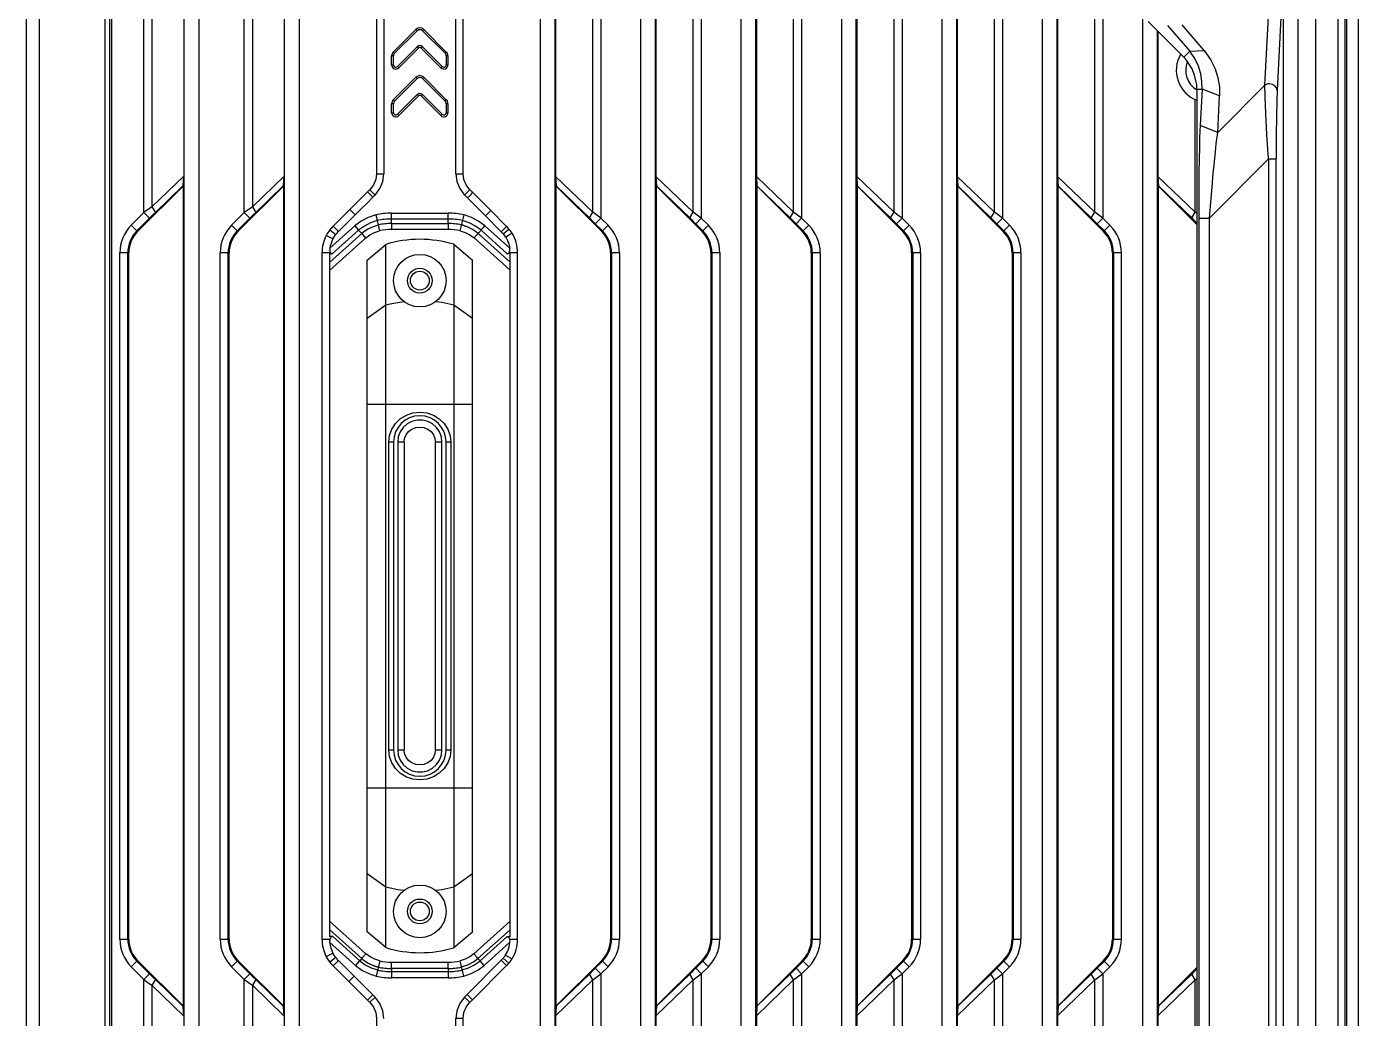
# Model space of a CAD drawing. Header units: millimetres. Extents: x -3132 to 28633, y 682 to 5849.
# Drawn here: x 7383.7 to 7561, y 2524.3 to 2656.4 of the extents above; entities that cross this region are included whole.
import ezdxf

# ---------------------------------------------------------------- set-up
doc = ezdxf.new("R2010")
doc.units = ezdxf.units.MM

msp = doc.modelspace()

# ---------------------------------------------------------------- linework, layer by layer
at = {"linetype": 'Continuous'}
for p, q in [((7561.028, 1705.533), (7561.028, 2705.533)), ((7383.661, 1715.92), (7383.661, 2695.146)), ((7385.328, 2694.142), (7385.328, 1716.924)), ((7404.63, 2499.052), (7404.63, 2684.033)), ((7406.627, 2497.056), (7406.627, 2684.033)), ((7418, 2485.682), (7418, 2684.033)), ((7419.997, 2483.686), (7419.997, 2684.033)), ((7452.059, 2684.033), (7452.059, 2460.447)), ((7454.052, 2461.513), (7454.052, 2684.033)), ((7465.429, 2684.033), (7465.429, 2460.447)), ((7467.422, 2461.513), (7467.422, 2684.033)), ((7478.799, 2684.033), (7478.799, 2460.447)), ((7480.792, 2461.513), (7480.792, 2684.033)), ((7492.169, 2684.033), (7492.169, 2460.447)), ((7494.162, 2461.513), (7494.162, 2684.033)), ((7505.539, 2683.645), (7505.539, 2460.447)), ((7507.532, 2461.513), (7507.532, 2682.47)), ((7559.214, 2677.842), (7559.214, 2468.845)), ((7559.507, 2468.845), (7559.507, 2677.805)), ((7394.08, 2675.967), (7394.08, 2483.616)), ((7394.697, 2675.967), (7394.697, 2504.218)), ((7395.028, 2510.715), (7395.028, 2675.967)), ((7518.909, 2671.152), (7518.909, 2460.447)), ((7460.142, 2667.998), (7460.142, 2630.855)), ((7473.512, 2667.998), (7473.512, 2630.855)), ((7486.882, 2667.998), (7486.882, 2630.855)), ((7500.252, 2667.998), (7500.252, 2630.855)), ((7513.622, 2667.998), (7513.622, 2630.855)), ((7520.902, 2461.513), (7520.902, 2669.159)), ((7555.336, 2667.757), (7555.336, 2472.359)), ((7558.334, 2468.437), (7558.334, 2667.757)), ((7399.282, 2631.592), (7399.282, 2667.261)), ((7400.351, 2666.488), (7400.351, 2632.365)), ((7412.652, 2631.592), (7412.652, 2667.261)), ((7413.721, 2666.488), (7413.721, 2632.365)), ((7459.073, 2631.628), (7459.073, 2667.225)), ((7472.443, 2631.628), (7472.443, 2667.225)), ((7485.813, 2631.628), (7485.813, 2667.225)), ((7499.183, 2631.628), (7499.183, 2667.225)), ((7512.553, 2631.628), (7512.553, 2667.225)), ((7525.923, 2631.628), (7525.923, 2664.138)), ((7553.007, 2473.703), (7553.007, 2665.429)), ((7404.591, 2662.392), (7404.591, 2636.461)), ((7417.961, 2662.392), (7417.961, 2636.461)), ((7454.112, 2662.434), (7454.112, 2636.419)), ((7467.482, 2662.434), (7467.482, 2636.419)), ((7480.852, 2662.434), (7480.852, 2636.419)), ((7494.222, 2662.434), (7494.222, 2636.419)), ((7507.592, 2662.434), (7507.592, 2636.419)), ((7520.962, 2662.434), (7520.962, 2636.419)), ((7526.992, 2663.069), (7526.992, 2630.855)), ((7548.562, 2648.551), (7549.364, 2663.976)), ((7551.008, 2663.331), (7550.206, 2647.906)), ((7551.008, 2663.331), (7551.008, 2474.935)), ((7430.251, 2662.079), (7430.251, 2636.774)), ((7431.251, 2662.079), (7431.252, 2636.775)), ((7440.803, 2636.774), (7440.803, 2662.078)), ((7441.803, 2636.774), (7441.803, 2662.078)), ((7532.279, 2659.903), (7532.279, 2460.447)), ((7537.771, 2652.29), (7533.038, 2657.023)), ((7435.498, 2655.977), (7432.498, 2652.977)), ((7432.675, 2652.801), (7435.675, 2655.801)), ((7435.675, 2655.801), (7435.498, 2655.977)), ((7436.558, 2655.977), (7436.382, 2655.801)), ((7436.382, 2655.801), (7439.382, 2652.801)), ((7439.558, 2652.977), (7436.558, 2655.977)), ((7534.272, 2461.513), (7534.272, 2655.789)), ((7534.332, 2655.729), (7534.332, 2636.419)), ((7535.628, 2656.514), (7538.564, 2653.084)), ((7540.485, 2653.172), (7537.549, 2656.602)), ((7435.675, 2653.679), (7433.04, 2651.045)), ((7433.217, 2650.868), (7435.851, 2653.503)), ((7435.851, 2653.503), (7435.675, 2653.679)), ((7436.382, 2653.679), (7436.205, 2653.503)), ((7436.205, 2653.503), (7438.839, 2650.868)), ((7439.016, 2651.045), (7436.382, 2653.679)), ((7432.278, 2651.257), (7432.278, 2652.447)), ((7432.528, 2652.447), (7432.278, 2652.447)), ((7432.498, 2652.977), (7432.675, 2652.801)), ((7432.528, 2651.257), (7432.528, 2652.447)), ((7439.382, 2652.801), (7439.558, 2652.977)), ((7439.528, 2652.447), (7439.528, 2651.257)), ((7439.778, 2652.447), (7439.528, 2652.447)), ((7439.778, 2652.447), (7439.778, 2651.257)), ((7538.564, 2653.084), (7537.771, 2652.29)), ((7538.564, 2653.084), (7540.485, 2653.172)), ((7432.278, 2651.257), (7432.528, 2651.257)), ((7433.04, 2651.045), (7433.217, 2650.868)), ((7438.839, 2650.868), (7439.016, 2651.045)), ((7439.528, 2651.257), (7439.778, 2651.257)), ((7435.498, 2649.614), (7432.498, 2646.614)), ((7432.675, 2646.437), (7435.675, 2649.437)), ((7435.675, 2649.437), (7435.498, 2649.614)), ((7436.558, 2649.614), (7436.382, 2649.437)), ((7436.382, 2649.437), (7439.382, 2646.437)), ((7439.558, 2646.614), (7436.558, 2649.614)), ((7539.527, 2648.181), (7539.498, 2648.613)), ((7548.562, 2648.551), (7542.29, 2642.279)), ((7432.498, 2646.614), (7432.675, 2646.437)), ((7435.675, 2647.315), (7433.04, 2644.681)), ((7433.217, 2644.504), (7435.851, 2647.139)), ((7435.851, 2647.139), (7435.675, 2647.315)), ((7436.382, 2647.315), (7436.205, 2647.139)), ((7436.205, 2647.139), (7438.839, 2644.504)), ((7439.016, 2644.681), (7436.382, 2647.315)), ((7439.382, 2646.437), (7439.558, 2646.614)), ((7539.293, 2631.628), (7539.293, 2646.653)), ((7539.528, 2648.048), (7539.528, 2470.555)), ((7539.528, 2648.048), (7540.206, 2648.048)), ((7540.206, 2648.048), (7539.954, 2643.196)), ((7542.543, 2647.131), (7540.206, 2648.048)), ((7542.29, 2642.279), (7542.543, 2647.131)), ((7432.278, 2644.893), (7432.278, 2646.083)), ((7432.528, 2646.083), (7432.278, 2646.083)), ((7432.278, 2644.893), (7432.528, 2644.893)), ((7432.528, 2644.893), (7432.528, 2646.083)), ((7433.04, 2644.681), (7433.217, 2644.504)), ((7438.839, 2644.504), (7439.016, 2644.681)), ((7439.528, 2646.083), (7439.528, 2644.893)), ((7439.778, 2646.083), (7439.528, 2646.083)), ((7439.528, 2644.893), (7439.778, 2644.893)), ((7439.778, 2646.083), (7439.778, 2644.893)), ((7542.29, 2642.279), (7539.954, 2643.196)), ((7542.109, 2640.746), (7542.29, 2642.279)), ((7549.062, 2638.734), (7541.18, 2630.852)), ((7549.062, 2638.734), (7549.062, 2476.013)), ((7549.062, 2638.734), (7550.062, 2638.734)), ((7550.062, 2476.552), (7550.062, 2638.734)), ((7404.591, 2636.461), (7400.351, 2632.365)), ((7404.523, 2635.203), (7404.591, 2636.461)), ((7417.961, 2636.461), (7413.721, 2632.365)), ((7417.893, 2635.203), (7417.961, 2636.461)), ((7430.252, 2636.775), (7431.252, 2636.775)), ((7440.803, 2636.774), (7441.803, 2636.774)), ((7454.112, 2636.419), (7454.181, 2635.15)), ((7459.073, 2631.628), (7454.112, 2636.419)), ((7467.482, 2636.419), (7467.551, 2635.15)), ((7472.443, 2631.628), (7467.482, 2636.419)), ((7480.852, 2636.419), (7480.921, 2635.15)), ((7485.813, 2631.628), (7480.852, 2636.419)), ((7494.222, 2636.419), (7494.291, 2635.15)), ((7499.183, 2631.628), (7494.222, 2636.419)), ((7507.592, 2636.419), (7507.661, 2635.15)), ((7512.553, 2631.628), (7507.592, 2636.419)), ((7520.962, 2636.419), (7521.031, 2635.15)), ((7525.923, 2631.628), (7520.962, 2636.419)), ((7534.332, 2636.419), (7534.401, 2635.15)), ((7539.293, 2631.628), (7534.332, 2636.419)), ((7398.434, 2629.064), (7404.488, 2635.119)), ((7400.813, 2631.62), (7404.523, 2635.203)), ((7404.488, 2635.119), (7404.523, 2635.203)), ((7404.488, 2635.119), (7404.488, 2525.947)), ((7411.804, 2629.064), (7417.858, 2635.119)), ((7414.183, 2631.62), (7417.893, 2635.203)), ((7417.858, 2635.119), (7417.893, 2635.203)), ((7417.858, 2635.119), (7417.858, 2525.947)), ((7429.075, 2634.359), (7429.781, 2633.651)), ((7430.063, 2633.931), (7429.356, 2634.638)), ((7441.985, 2633.935), (7442.694, 2634.64)), ((7445.468, 2631.861), (7443.027, 2634.309)), ((7454.186, 2635.154), (7458.611, 2630.883)), ((7454.197, 2525.941), (7454.197, 2635.13)), ((7454.197, 2635.13), (7460.252, 2629.065)), ((7467.556, 2635.154), (7471.981, 2630.883)), ((7467.567, 2525.941), (7467.567, 2635.13)), ((7467.567, 2635.13), (7473.622, 2629.065)), ((7480.926, 2635.154), (7485.351, 2630.883)), ((7480.937, 2525.941), (7480.937, 2635.13)), ((7480.937, 2635.13), (7486.992, 2629.065)), ((7494.296, 2635.154), (7498.721, 2630.883)), ((7494.307, 2525.941), (7494.307, 2635.13)), ((7494.307, 2635.13), (7500.362, 2629.065)), ((7507.666, 2635.154), (7512.091, 2630.883)), ((7507.677, 2525.941), (7507.677, 2635.13)), ((7507.677, 2635.13), (7513.732, 2629.065)), ((7521.036, 2635.154), (7525.461, 2630.883)), ((7521.047, 2525.941), (7521.047, 2635.13)), ((7521.047, 2635.13), (7527.102, 2629.065)), ((7534.406, 2635.154), (7538.831, 2630.883)), ((7534.417, 2525.941), (7534.417, 2635.13)), ((7534.417, 2635.13), (7539.528, 2630.01)), ((7400.351, 2632.365), (7400.813, 2631.62)), ((7413.721, 2632.365), (7414.183, 2631.62)), ((7442.319, 2633.602), (7444.761, 2631.154)), ((7399.282, 2631.592), (7397.594, 2629.905)), ((7398.339, 2629.159), (7400.027, 2630.847)), ((7400.027, 2630.847), (7399.282, 2631.592)), ((7412.652, 2631.592), (7410.964, 2629.905)), ((7411.709, 2629.159), (7413.397, 2630.847)), ((7413.397, 2630.847), (7412.652, 2631.592)), ((7426.709, 2631.987), (7424.477, 2629.774)), ((7425.176, 2629.058), (7427.415, 2631.279)), ((7427.415, 2631.279), (7426.709, 2631.987)), ((7430.164, 2631.28), (7430.678, 2629.18)), ((7439.804, 2630.737), (7432.253, 2630.736)), ((7432.253, 2630.137), (7432.253, 2630.736)), ((7432.259, 2631.517), (7439.797, 2631.518)), ((7439.802, 2630.137), (7439.804, 2630.737)), ((7441.401, 2629.178), (7441.919, 2631.276)), ((7444.761, 2631.154), (7445.468, 2631.861)), ((7444.761, 2631.154), (7446.884, 2629.037)), ((7447.586, 2629.749), (7445.468, 2631.861)), ((7458.611, 2630.883), (7459.073, 2631.628)), ((7460.142, 2630.855), (7459.397, 2630.11)), ((7461.092, 2629.905), (7460.142, 2630.855)), ((7471.981, 2630.883), (7472.443, 2631.628)), ((7473.512, 2630.855), (7472.767, 2630.11)), ((7474.462, 2629.905), (7473.512, 2630.855)), ((7485.351, 2630.883), (7485.813, 2631.628)), ((7486.882, 2630.855), (7486.137, 2630.11)), ((7487.832, 2629.905), (7486.882, 2630.855)), ((7498.721, 2630.883), (7499.183, 2631.628)), ((7500.252, 2630.855), (7499.507, 2630.11)), ((7501.202, 2629.905), (7500.252, 2630.855)), ((7512.091, 2630.883), (7512.553, 2631.628)), ((7513.622, 2630.855), (7512.877, 2630.11)), ((7514.572, 2629.905), (7513.622, 2630.855)), ((7525.461, 2630.883), (7525.923, 2631.628)), ((7526.992, 2630.855), (7526.247, 2630.11)), ((7527.942, 2629.905), (7526.992, 2630.855)), ((7538.831, 2630.883), (7539.293, 2631.628)), ((7539.528, 2631.46), (7539.293, 2631.628)), ((7539.76, 2630.852), (7539.76, 2391.921)), ((7539.76, 2630.852), (7541.18, 2630.852)), ((7541.18, 2387.053), (7541.18, 2630.852)), ((7397.594, 2629.905), (7398.434, 2629.064)), ((7410.964, 2629.905), (7411.804, 2629.064)), ((7423.998, 2624.949), (7428.284, 2628.794)), ((7424.04, 2629.288), (7424.826, 2628.67)), ((7427.365, 2629.824), (7424.045, 2626.845)), ((7427.881, 2629.239), (7424.373, 2626.091)), ((7425.176, 2629.058), (7424.477, 2629.774)), ((7427.365, 2629.824), (7427.881, 2629.239)), ((7428.284, 2628.794), (7427.881, 2629.239)), ((7428.284, 2628.794), (7428.43, 2628.632)), ((7428.43, 2628.632), (7428.801, 2628.209)), ((7439.81, 2629.356), (7432.247, 2629.356)), ((7432.253, 2630.137), (7439.802, 2630.137)), ((7443.635, 2628.636), (7443.263, 2628.214)), ((7443.778, 2628.801), (7443.635, 2628.636)), ((7443.778, 2628.801), (7444.179, 2629.246)), ((7443.778, 2628.801), (7448.058, 2624.972)), ((7447.683, 2626.112), (7444.179, 2629.246)), ((7448.007, 2626.871), (7444.696, 2629.832)), ((7446.884, 2629.037), (7447.586, 2629.749)), ((7447.137, 2628.763), (7447.902, 2629.406)), ((7448.313, 2628.859), (7447.463, 2628.334)), ((7459.397, 2630.11), (7460.347, 2629.159)), ((7460.252, 2629.065), (7461.092, 2629.905)), ((7472.767, 2630.11), (7473.717, 2629.159)), ((7473.622, 2629.065), (7474.462, 2629.905)), ((7486.137, 2630.11), (7487.087, 2629.159)), ((7486.992, 2629.065), (7487.832, 2629.905)), ((7499.507, 2630.11), (7500.457, 2629.159)), ((7500.362, 2629.065), (7501.202, 2629.905)), ((7512.877, 2630.11), (7513.827, 2629.159)), ((7513.732, 2629.065), (7514.572, 2629.905)), ((7526.247, 2630.11), (7527.197, 2629.159)), ((7527.102, 2629.065), (7527.942, 2629.905)), ((7424.459, 2628.101), (7423.572, 2628.561)), ((7424, 2623.902), (7428.801, 2628.209)), ((7429.028, 2625.267), (7431.492, 2627.359)), ((7431.492, 2533.707), (7431.492, 2627.359)), ((7440.559, 2627.371), (7440.559, 2533.695)), ((7440.559, 2627.371), (7443.028, 2625.278)), ((7443.263, 2628.214), (7448.058, 2623.925)), ((7396.074, 2534.83), (7396.074, 2626.236)), ((7397.262, 2626.236), (7396.074, 2626.236)), ((7397.128, 2534.83), (7397.128, 2626.236)), ((7397.262, 2534.83), (7397.262, 2626.236)), ((7409.444, 2534.83), (7409.444, 2626.236)), ((7410.632, 2626.236), (7409.444, 2626.236)), ((7410.498, 2534.83), (7410.498, 2626.236)), ((7410.632, 2534.83), (7410.632, 2626.236)), ((7422.998, 2626.236), (7422.998, 2534.83)), ((7424.144, 2626.236), (7422.998, 2626.236)), ((7423.999, 2626.157), (7424.373, 2626.091)), ((7424, 2626.157), (7424, 2535.176)), ((7429.028, 2535.798), (7429.028, 2625.267)), ((7443.028, 2535.788), (7443.028, 2625.278)), ((7447.683, 2626.112), (7448.058, 2626.18)), ((7449.058, 2626.232), (7447.89, 2626.232)), ((7448.058, 2535.155), (7448.058, 2626.18)), ((7449.058, 2534.83), (7449.058, 2626.226)), ((7461.424, 2626.236), (7461.424, 2534.83)), ((7462.612, 2626.236), (7461.424, 2626.236)), ((7461.558, 2626.236), (7461.558, 2534.83)), ((7462.612, 2626.236), (7462.612, 2534.83)), ((7474.794, 2626.236), (7474.794, 2534.83)), ((7475.982, 2626.236), (7474.794, 2626.236)), ((7474.928, 2626.236), (7474.928, 2534.83)), ((7475.982, 2626.236), (7475.982, 2534.83)), ((7488.164, 2626.236), (7488.164, 2534.83)), ((7489.352, 2626.236), (7488.164, 2626.236)), ((7488.298, 2626.236), (7488.298, 2534.83)), ((7489.352, 2626.236), (7489.352, 2534.83)), ((7501.534, 2626.236), (7501.534, 2534.83)), ((7502.722, 2626.236), (7501.534, 2626.236)), ((7501.668, 2626.236), (7501.668, 2534.83)), ((7502.722, 2626.236), (7502.722, 2534.83)), ((7514.904, 2626.236), (7514.904, 2534.83)), ((7516.092, 2626.236), (7514.904, 2626.236)), ((7515.038, 2626.236), (7515.038, 2534.83)), ((7516.092, 2626.236), (7516.092, 2534.83)), ((7528.274, 2626.236), (7528.274, 2534.83)), ((7529.462, 2626.236), (7528.274, 2626.236)), ((7528.408, 2626.236), (7528.408, 2534.83)), ((7529.462, 2534.83), (7529.462, 2626.236)), ((7429.028, 2617.532), (7431.492, 2619.307)), ((7440.559, 2619.318), (7443.028, 2617.541)), ((7443.028, 2606.059), (7429.028, 2606.059)), ((7431.906, 2560.033), (7431.906, 2601.033)), ((7432.528, 2601.033), (7431.906, 2601.033)), ((7432.528, 2601.033), (7432.528, 2560.033)), ((7433.078, 2601.033), (7433.078, 2560.033)), ((7433.943, 2601.033), (7433.078, 2601.033)), ((7433.943, 2601.033), (7433.943, 2560.033)), ((7438.111, 2560.033), (7438.111, 2601.033)), ((7438.978, 2601.033), (7438.111, 2601.033)), ((7438.978, 2560.033), (7438.978, 2601.033)), ((7439.528, 2560.033), (7439.528, 2601.033)), ((7440.149, 2601.033), (7439.528, 2601.033)), ((7440.149, 2601.033), (7440.149, 2560.033)), ((7431.906, 2560.033), (7432.528, 2560.033)), ((7433.078, 2560.033), (7433.943, 2560.033)), ((7438.111, 2560.033), (7438.978, 2560.033)), ((7439.528, 2560.033), (7440.149, 2560.033)), ((7429.028, 2555.007), (7443.028, 2555.007)), ((7431.492, 2541.758), (7429.028, 2543.534)), ((7443.028, 2543.525), (7440.559, 2541.748)), ((7428.842, 2532.894), (7424, 2537.238)), ((7448.058, 2537.214), (7443.221, 2532.888)), ((7396.074, 2534.83), (7397.262, 2534.83)), ((7409.444, 2534.83), (7410.632, 2534.83)), ((7422.998, 2534.83), (7424.047, 2534.83)), ((7424.443, 2535.176), (7424.001, 2535.175)), ((7428.292, 2532.269), (7424.002, 2536.118)), ((7424.443, 2535.176), (7428.019, 2531.968)), ((7431.492, 2533.707), (7429.028, 2535.798)), ((7443.028, 2535.788), (7440.559, 2533.695)), ((7448.058, 2536.098), (7443.771, 2532.263)), ((7444.044, 2531.962), (7447.613, 2535.155)), ((7448.058, 2535.155), (7447.613, 2535.155)), ((7448.001, 2534.83), (7449.058, 2534.83)), ((7461.424, 2534.83), (7462.612, 2534.83)), ((7474.794, 2534.83), (7475.982, 2534.83)), ((7488.164, 2534.83), (7489.352, 2534.83)), ((7501.534, 2534.83), (7502.722, 2534.83)), ((7514.904, 2534.83), (7516.092, 2534.83)), ((7528.274, 2534.83), (7529.462, 2534.83)), ((7424.459, 2532.965), (7423.572, 2532.504)), ((7424.017, 2534.441), (7427.468, 2531.344)), ((7428.438, 2532.437), (7428.842, 2532.894)), ((7443.622, 2532.429), (7443.222, 2532.888)), ((7444.593, 2531.337), (7448.035, 2534.416)), ((7398.434, 2532.001), (7397.594, 2531.161)), ((7397.594, 2531.161), (7399.282, 2529.474)), ((7400.027, 2530.219), (7398.339, 2531.906)), ((7404.488, 2525.947), (7398.434, 2532.001)), ((7411.804, 2532.001), (7410.964, 2531.161)), ((7410.964, 2531.161), (7412.652, 2529.474)), ((7413.397, 2530.219), (7411.709, 2531.906)), ((7417.858, 2525.947), (7411.804, 2532.001)), ((7424.826, 2532.396), (7424.04, 2531.777)), ((7425.176, 2532.008), (7424.486, 2531.283)), ((7424.486, 2531.283), (7426.572, 2529.215)), ((7427.278, 2529.923), (7425.176, 2532.008)), ((7428.292, 2532.269), (7428.019, 2531.968)), ((7428.292, 2532.269), (7428.438, 2532.437)), ((7430.691, 2531.939), (7430.199, 2529.928)), ((7430.42, 2531.149), (7430.494, 2531.13)), ((7432.246, 2531.764), (7439.811, 2531.764)), ((7441.884, 2529.931), (7441.388, 2531.941)), ((7446.882, 2532.027), (7442.326, 2527.471)), ((7443.034, 2526.763), (7447.583, 2531.314)), ((7443.771, 2532.263), (7443.622, 2532.429)), ((7443.771, 2532.263), (7444.044, 2531.962)), ((7444.593, 2531.337), (7444.044, 2531.962)), ((7446.882, 2532.027), (7447.583, 2531.314)), ((7447.137, 2532.303), (7447.902, 2531.659)), ((7447.459, 2532.728), (7448.31, 2532.203)), ((7460.252, 2532.001), (7454.197, 2525.941)), ((7460.347, 2531.906), (7459.397, 2530.956)), ((7460.142, 2530.211), (7461.092, 2531.161)), ((7461.092, 2531.161), (7460.252, 2532.001)), ((7473.622, 2532.001), (7467.567, 2525.941)), ((7473.717, 2531.906), (7472.767, 2530.956)), ((7473.512, 2530.211), (7474.462, 2531.161)), ((7474.462, 2531.161), (7473.622, 2532.001)), ((7486.992, 2532.001), (7480.937, 2525.941)), ((7487.087, 2531.906), (7486.137, 2530.956)), ((7486.882, 2530.211), (7487.832, 2531.161)), ((7487.832, 2531.161), (7486.992, 2532.001)), ((7500.362, 2532.001), (7494.307, 2525.941)), ((7500.457, 2531.906), (7499.507, 2530.956)), ((7500.252, 2530.211), (7501.202, 2531.161)), ((7501.202, 2531.161), (7500.362, 2532.001)), ((7513.732, 2532.001), (7507.677, 2525.941)), ((7513.827, 2531.906), (7512.877, 2530.956)), ((7513.622, 2530.211), (7514.572, 2531.161)), ((7514.572, 2531.161), (7513.732, 2532.001)), ((7527.102, 2532.001), (7521.047, 2525.941)), ((7527.197, 2531.906), (7526.247, 2530.956)), ((7526.992, 2530.211), (7527.942, 2531.161)), ((7527.942, 2531.161), (7527.102, 2532.001)), ((7539.528, 2531.057), (7534.417, 2525.941)), ((7399.282, 2529.474), (7400.027, 2530.219)), ((7399.282, 2504.401), (7399.282, 2529.474)), ((7400.813, 2529.446), (7400.351, 2528.7)), ((7404.523, 2525.863), (7400.813, 2529.446)), ((7412.652, 2529.474), (7413.397, 2530.219)), ((7412.652, 2493.805), (7412.652, 2529.474)), ((7414.183, 2529.446), (7413.721, 2528.7)), ((7417.893, 2525.863), (7414.183, 2529.446)), ((7427.278, 2529.923), (7426.572, 2529.215)), ((7429.776, 2527.42), (7427.278, 2529.923)), ((7432.254, 2530.932), (7432.252, 2530.526)), ((7432.252, 2530.526), (7439.804, 2530.526)), ((7439.802, 2530.932), (7432.254, 2530.932)), ((7439.797, 2529.694), (7432.259, 2529.694)), ((7439.802, 2530.932), (7439.804, 2530.526)), ((7454.112, 2524.647), (7459.073, 2529.438)), ((7458.611, 2530.183), (7454.184, 2525.909)), ((7459.073, 2529.438), (7458.611, 2530.183)), ((7459.073, 2493.841), (7459.073, 2529.438)), ((7459.397, 2530.956), (7460.142, 2530.211)), ((7460.142, 2530.211), (7460.142, 2493.068)), ((7467.482, 2524.647), (7472.443, 2529.438)), ((7471.981, 2530.183), (7467.554, 2525.909)), ((7472.443, 2529.438), (7471.981, 2530.183)), ((7472.443, 2493.841), (7472.443, 2529.438)), ((7472.767, 2530.956), (7473.512, 2530.211)), ((7473.512, 2530.211), (7473.512, 2493.068)), ((7480.852, 2524.647), (7485.813, 2529.438)), ((7485.351, 2530.183), (7480.924, 2525.909)), ((7485.813, 2529.438), (7485.351, 2530.183)), ((7485.813, 2493.841), (7485.813, 2529.438)), ((7486.137, 2530.956), (7486.882, 2530.211)), ((7486.882, 2530.211), (7486.882, 2493.068)), ((7494.222, 2524.647), (7499.183, 2529.438)), ((7498.721, 2530.183), (7494.294, 2525.909)), ((7499.183, 2529.438), (7498.721, 2530.183)), ((7499.183, 2493.841), (7499.183, 2529.438)), ((7499.507, 2530.956), (7500.252, 2530.211)), ((7500.252, 2530.211), (7500.252, 2493.068)), ((7507.592, 2524.647), (7512.553, 2529.438)), ((7512.091, 2530.183), (7507.664, 2525.909)), ((7512.553, 2529.438), (7512.091, 2530.183)), ((7512.553, 2493.841), (7512.553, 2529.438)), ((7512.877, 2530.956), (7513.622, 2530.211)), ((7513.622, 2530.211), (7513.622, 2493.068)), ((7520.962, 2524.647), (7525.923, 2529.438)), ((7525.461, 2530.183), (7521.034, 2525.909)), ((7525.923, 2529.438), (7525.461, 2530.183)), ((7525.923, 2493.841), (7525.923, 2529.438)), ((7526.247, 2530.956), (7526.992, 2530.211)), ((7526.992, 2530.211), (7526.992, 2493.068)), ((7534.332, 2524.647), (7539.293, 2529.438)), ((7538.831, 2530.183), (7534.404, 2525.909)), ((7539.293, 2529.438), (7538.831, 2530.183)), ((7539.293, 2529.438), (7539.528, 2529.606)), ((7539.293, 2493.841), (7539.293, 2529.438)), ((7400.351, 2528.7), (7400.351, 2503.332)), ((7400.351, 2528.7), (7404.591, 2524.605)), ((7413.721, 2528.7), (7413.721, 2494.578)), ((7413.721, 2528.7), (7417.961, 2524.605)), ((7426.572, 2529.215), (7429.069, 2526.713)), ((7404.488, 2525.947), (7404.523, 2525.863)), ((7404.591, 2524.605), (7404.523, 2525.863)), ((7417.858, 2525.947), (7417.893, 2525.863)), ((7417.961, 2524.605), (7417.893, 2525.863)), ((7429.776, 2527.42), (7429.069, 2526.713)), ((7430.063, 2527.134), (7429.356, 2526.428)), ((7441.985, 2527.132), (7442.694, 2526.426)), ((7442.326, 2527.471), (7443.034, 2526.763)), ((7454.181, 2525.911), (7454.112, 2524.647)), ((7454.198, 2525.941), (7454.181, 2525.911)), ((7467.551, 2525.911), (7467.482, 2524.647)), ((7467.568, 2525.941), (7467.551, 2525.911)), ((7480.921, 2525.911), (7480.852, 2524.647)), ((7480.938, 2525.941), (7480.921, 2525.911)), ((7494.291, 2525.911), (7494.222, 2524.647)), ((7494.308, 2525.941), (7494.291, 2525.911)), ((7507.661, 2525.911), (7507.592, 2524.647)), ((7507.678, 2525.941), (7507.661, 2525.911)), ((7521.031, 2525.911), (7520.962, 2524.647)), ((7521.048, 2525.941), (7521.031, 2525.911)), ((7534.401, 2525.911), (7534.332, 2524.647)), ((7534.418, 2525.941), (7534.401, 2525.911)), ((7404.591, 2524.605), (7404.591, 2499.091)), ((7417.961, 2524.605), (7417.961, 2498.674)), ((7430.251, 2524.291), (7430.251, 2498.987)), ((7440.803, 2498.988), (7440.803, 2524.292)), ((7441.803, 2524.292), (7440.803, 2524.292)), ((7441.803, 2498.987), (7441.803, 2524.292)), ((7454.112, 2524.647), (7454.112, 2498.631)), ((7467.482, 2524.647), (7467.482, 2498.631)), ((7480.852, 2524.647), (7480.852, 2498.631)), ((7494.222, 2524.647), (7494.222, 2498.631)), ((7507.592, 2524.647), (7507.592, 2498.631)), ((7520.962, 2524.647), (7520.962, 2498.631)), ((7534.332, 2524.647), (7534.332, 2498.631))]:
    msp.add_line(p, q, dxfattribs=at)
for points in [[(7540.206, 2648.048), (7540.198, 2649.064), (7540.044, 2650.077), (7539.735, 2651.091), (7539.251, 2652.098), (7538.564, 2653.084)], [(7540.485, 2653.172), (7541.346, 2651.972), (7541.946, 2650.75), (7542.328, 2649.532), (7542.522, 2648.326), (7542.543, 2647.131)], [(7539.398, 2649.153), (7539.215, 2649.915), (7538.897, 2650.718), (7538.426, 2651.513)], [(7539.498, 2648.613), (7539.445, 2648.96), (7539.398, 2649.153)], [(7549.207, 2648.736), (7548.97, 2648.717), (7548.744, 2648.65), (7548.562, 2648.551)], [(7549.062, 2638.734), (7548.857, 2642.012), (7548.705, 2644.782), (7548.607, 2646.988), (7548.562, 2648.551)], [(7550.206, 2647.906), (7550.128, 2648.213), (7549.919, 2648.477), (7549.598, 2648.664), (7549.207, 2648.736)], [(7550.206, 2647.906), (7550.151, 2646.469), (7550.106, 2644.427), (7550.074, 2641.843), (7550.062, 2638.734)], [(7539.954, 2643.196), (7539.92, 2642.465), (7539.886, 2641.491), (7539.853, 2640.25), (7539.822, 2638.724), (7539.796, 2636.939), (7539.775, 2634.965), (7539.763, 2632.901), (7539.76, 2630.852)], [(7541.18, 2630.852), (7541.363, 2632.967), (7541.535, 2634.984), (7541.698, 2636.802), (7541.85, 2638.365), (7541.988, 2639.673), (7542.109, 2640.746)], [(7430.251, 2636.774), (7430.15, 2636.011), (7429.85, 2635.286), (7429.356, 2634.638)], [(7430.063, 2633.931), (7430.717, 2634.787), (7431.116, 2635.753), (7431.251, 2636.775)], [(7440.803, 2636.774), (7440.937, 2635.754), (7441.335, 2634.79), (7441.985, 2633.935)], [(7442.694, 2634.64), (7442.201, 2635.289), (7441.903, 2636.013), (7441.803, 2636.774)], [(7429.075, 2634.359), (7428.271, 2633.556), (7427.483, 2632.764), (7426.709, 2631.987)], [(7442.319, 2633.602), (7442.641, 2633.758), (7442.878, 2633.996), (7443.027, 2634.309)], [(7454.192, 2635.125), (7454.189, 2635.135), (7454.189, 2635.144), (7454.186, 2635.154)], [(7467.562, 2635.125), (7467.559, 2635.135), (7467.559, 2635.144), (7467.556, 2635.154)], [(7480.932, 2635.125), (7480.929, 2635.135), (7480.929, 2635.144), (7480.926, 2635.154)], [(7494.302, 2635.125), (7494.299, 2635.135), (7494.299, 2635.144), (7494.296, 2635.154)], [(7507.672, 2635.125), (7507.669, 2635.135), (7507.669, 2635.144), (7507.666, 2635.154)], [(7534.412, 2635.125), (7534.409, 2635.135), (7534.409, 2635.144), (7534.406, 2635.154)], [(7400.351, 2632.365), (7400.001, 2632.115), (7399.644, 2631.857), (7399.282, 2631.592)], [(7413.721, 2632.365), (7413.371, 2632.115), (7413.014, 2631.857), (7412.652, 2631.592)], [(7427.415, 2631.279), (7428.205, 2632.072), (7428.994, 2632.864), (7429.781, 2633.651)], [(7400.027, 2630.847), (7400.297, 2631.116), (7400.559, 2631.373), (7400.813, 2631.62)], [(7413.397, 2630.847), (7413.667, 2631.116), (7413.929, 2631.373), (7414.183, 2631.62)], [(7430.164, 2631.28), (7429.153, 2630.943), (7428.213, 2630.453), (7427.365, 2629.824)], [(7430.35, 2630.521), (7429.48, 2630.233), (7428.652, 2629.807), (7427.881, 2629.239)], [(7432.253, 2630.736), (7432.255, 2630.955), (7432.259, 2631.517)], [(7439.804, 2630.737), (7439.804, 2630.955), (7439.797, 2631.518)], [(7444.179, 2629.246), (7443.436, 2629.796), (7442.612, 2630.224), (7441.732, 2630.518)], [(7444.696, 2629.832), (7443.855, 2630.455), (7442.922, 2630.94), (7441.919, 2631.276)], [(7458.611, 2630.883), (7458.865, 2630.636), (7459.128, 2630.378), (7459.397, 2630.11)], [(7460.142, 2630.855), (7459.78, 2631.12), (7459.423, 2631.378), (7459.073, 2631.628)], [(7471.981, 2630.883), (7472.235, 2630.636), (7472.498, 2630.378), (7472.767, 2630.11)], [(7473.512, 2630.855), (7473.15, 2631.12), (7472.793, 2631.378), (7472.443, 2631.628)], [(7485.351, 2630.883), (7485.605, 2630.636), (7485.868, 2630.378), (7486.137, 2630.11)], [(7486.882, 2630.855), (7486.52, 2631.12), (7486.163, 2631.378), (7485.813, 2631.628)], [(7498.721, 2630.883), (7498.975, 2630.636), (7499.238, 2630.378), (7499.507, 2630.11)], [(7500.252, 2630.855), (7499.89, 2631.12), (7499.533, 2631.378), (7499.183, 2631.628)], [(7512.091, 2630.883), (7512.345, 2630.636), (7512.608, 2630.378), (7512.877, 2630.11)], [(7513.622, 2630.855), (7513.26, 2631.12), (7512.903, 2631.378), (7512.553, 2631.628)], [(7525.461, 2630.883), (7525.715, 2630.636), (7525.978, 2630.378), (7526.247, 2630.11)], [(7526.992, 2630.855), (7526.63, 2631.12), (7526.273, 2631.378), (7525.923, 2631.628)], [(7538.831, 2630.883), (7539.085, 2630.636), (7539.348, 2630.378), (7539.528, 2630.198)], [(7424.04, 2629.288), (7423.863, 2629.048), (7423.706, 2628.804), (7423.571, 2628.561)], [(7424.459, 2628.101), (7424.565, 2628.291), (7424.687, 2628.482), (7424.826, 2628.67)], [(7430.493, 2629.939), (7429.799, 2629.716), (7429.207, 2629.437), (7428.706, 2629.123), (7428.284, 2628.794)], [(7428.801, 2628.209), (7429.367, 2628.626), (7429.999, 2628.954), (7430.678, 2629.18)], [(7432.254, 2630.137), (7432.251, 2629.918), (7432.249, 2629.65), (7432.247, 2629.356)], [(7439.802, 2630.137), (7439.803, 2629.919), (7439.81, 2629.356)], [(7441.401, 2629.178), (7442.076, 2628.952), (7442.702, 2628.627), (7443.263, 2628.214)], [(7443.778, 2628.801), (7443.614, 2628.938), (7443.458, 2629.057), (7443.31, 2629.162), (7443.172, 2629.254), (7443.042, 2629.334), (7442.92, 2629.405), (7442.806, 2629.468), (7442.699, 2629.523), (7442.598, 2629.572), (7442.504, 2629.616), (7442.414, 2629.656), (7442.329, 2629.692), (7442.248, 2629.725), (7442.172, 2629.754), (7442.103, 2629.78), (7442.039, 2629.802), (7441.979, 2629.822), (7441.924, 2629.84), (7441.873, 2629.856), (7441.825, 2629.871), (7441.779, 2629.885), (7441.735, 2629.897), (7441.694, 2629.908), (7441.656, 2629.918), (7441.621, 2629.927), (7441.589, 2629.935)], [(7444.179, 2629.246), (7444.324, 2629.41), (7444.501, 2629.611), (7444.696, 2629.832)], [(7446.884, 2629.037), (7446.97, 2628.95), (7447.054, 2628.858), (7447.137, 2628.763)], [(7447.469, 2628.323), (7447.362, 2628.477), (7447.256, 2628.618), (7447.137, 2628.763)], [(7447.902, 2629.406), (7447.799, 2629.526), (7447.694, 2629.64), (7447.586, 2629.749)], [(7448.313, 2628.859), (7448.188, 2629.042), (7448.052, 2629.224), (7447.902, 2629.406)], [(7424.045, 2626.845), (7424.029, 2626.652), (7424.042, 2626.484), (7424.082, 2626.344), (7424.144, 2626.236)], [(7447.469, 2628.323), (7447.708, 2627.871), (7447.89, 2627.38), (7448.007, 2626.871)], [(7447.993, 2626.428), (7448.018, 2626.556), (7448.023, 2626.704), (7448.006, 2626.871)], [(7424.144, 2626.236), (7424.209, 2626.168), (7424.285, 2626.119), (7424.373, 2626.091)], [(7447.683, 2626.112), (7447.763, 2626.137), (7447.834, 2626.178), (7447.89, 2626.232)], [(7447.894, 2626.235), (7447.951, 2626.32), (7447.993, 2626.428)], [(7431.492, 2619.307), (7432.287, 2619.492), (7433.09, 2619.641), (7433.9, 2619.754)], [(7438.161, 2619.758), (7438.967, 2619.647), (7439.768, 2619.5), (7440.559, 2619.318)], [(7431.906, 2601.033), (7432.002, 2601.893), (7432.311, 2602.76), (7432.797, 2603.517), (7433.446, 2604.151), (7434.237, 2604.635), (7435.108, 2604.932), (7436.046, 2605.033)], [(7438.978, 2601.033), (7438.896, 2601.726), (7438.645, 2602.393), (7438.241, 2602.984), (7437.705, 2603.46), (7437.074, 2603.791), (7436.383, 2603.961), (7435.673, 2603.962), (7434.983, 2603.791), (7434.35, 2603.459), (7433.816, 2602.984), (7433.411, 2602.393), (7433.161, 2601.726), (7433.078, 2601.033)], [(7436.046, 2605.033), (7436.968, 2604.927), (7437.835, 2604.628), (7438.624, 2604.139), (7439.272, 2603.499), (7439.754, 2602.74), (7440.056, 2601.877), (7440.149, 2601.033)], [(7433.943, 2601.033), (7434.008, 2601.524), (7434.208, 2602.002), (7434.534, 2602.421), (7434.969, 2602.75), (7435.48, 2602.958), (7436.027, 2603.029), (7436.576, 2602.958), (7437.087, 2602.749), (7437.521, 2602.421), (7437.847, 2602.001), (7438.047, 2601.524), (7438.111, 2601.033)], [(7436.046, 2556.033), (7435.117, 2556.132), (7434.243, 2556.428), (7433.446, 2556.915), (7432.792, 2557.555), (7432.306, 2558.317), (7432, 2559.184), (7431.906, 2560.033)], [(7433.078, 2560.033), (7433.161, 2559.339), (7433.411, 2558.671), (7433.817, 2558.08), (7434.353, 2557.605), (7434.987, 2557.273), (7435.676, 2557.104), (7436.381, 2557.104), (7437.071, 2557.273), (7437.703, 2557.605), (7438.239, 2558.08), (7438.645, 2558.671), (7438.895, 2559.339), (7438.978, 2560.033)], [(7438.111, 2560.033), (7438.047, 2559.542), (7437.847, 2559.065), (7437.521, 2558.645), (7437.088, 2558.317), (7436.578, 2558.108), (7436.025, 2558.037), (7435.476, 2558.109), (7434.966, 2558.318), (7434.532, 2558.646), (7434.206, 2559.066), (7434.008, 2559.543), (7433.943, 2560.033)], [(7440.149, 2560.033), (7440.054, 2559.178), (7439.748, 2558.315), (7439.268, 2557.561), (7438.626, 2556.928), (7437.842, 2556.442), (7436.978, 2556.141), (7436.046, 2556.033)], [(7433.9, 2541.311), (7433.09, 2541.425), (7432.287, 2541.574), (7431.492, 2541.758)], [(7440.559, 2541.748), (7439.768, 2541.566), (7438.968, 2541.419), (7438.161, 2541.308)], [(7424.047, 2534.83), (7424.021, 2534.712), (7424.011, 2534.582), (7424.017, 2534.441)], [(7424.441, 2535.176), (7424.27, 2535.135), (7424.137, 2535.016), (7424.047, 2534.83)], [(7448.001, 2534.83), (7447.907, 2535.01), (7447.775, 2535.119), (7447.613, 2535.155)], [(7448.035, 2534.416), (7448.042, 2534.567), (7448.031, 2534.706), (7448.001, 2534.83)], [(7424.826, 2532.396), (7424.688, 2532.583), (7424.566, 2532.773), (7424.459, 2532.965)], [(7430.691, 2531.939), (7430.024, 2532.161), (7429.401, 2532.483), (7428.842, 2532.894)], [(7443.221, 2532.888), (7442.671, 2532.484), (7442.053, 2532.164), (7441.388, 2531.941)], [(7447.459, 2532.729), (7447.736, 2533.26), (7447.929, 2533.827), (7448.035, 2534.416)], [(7423.572, 2532.504), (7423.709, 2532.258), (7423.865, 2532.016), (7424.04, 2531.777)], [(7428.019, 2531.968), (7427.872, 2531.8), (7427.682, 2531.585), (7427.468, 2531.344)], [(7427.468, 2531.344), (7428.298, 2530.731), (7429.215, 2530.255), (7430.199, 2529.928)], [(7428.019, 2531.968), (7428.744, 2531.433), (7429.545, 2531.019), (7430.397, 2530.736)], [(7428.292, 2532.269), (7428.502, 2532.104), (7428.688, 2531.961), (7428.857, 2531.841), (7429.015, 2531.742), (7429.161, 2531.658), (7429.295, 2531.586), (7429.418, 2531.524), (7429.532, 2531.469), (7429.636, 2531.422), (7429.733, 2531.38), (7429.822, 2531.344), (7429.905, 2531.312), (7429.981, 2531.284), (7430.052, 2531.26), (7430.118, 2531.238), (7430.178, 2531.218), (7430.234, 2531.201), (7430.286, 2531.186), (7430.334, 2531.172), (7430.379, 2531.16), (7430.42, 2531.149)], [(7432.254, 2530.932), (7432.254, 2531.155), (7432.246, 2531.764)], [(7439.802, 2530.932), (7439.806, 2531.155), (7439.808, 2531.442), (7439.811, 2531.764)], [(7441.587, 2531.133), (7442.436, 2531.423), (7443.163, 2531.811), (7443.771, 2532.263)], [(7441.684, 2530.739), (7442.526, 2531.019), (7443.317, 2531.427), (7444.044, 2531.962)], [(7441.884, 2529.931), (7442.862, 2530.258), (7443.772, 2530.73), (7444.593, 2531.337)], [(7447.137, 2532.303), (7447.054, 2532.207), (7446.969, 2532.114), (7446.882, 2532.027)], [(7447.137, 2532.303), (7447.185, 2532.36), (7447.228, 2532.413), (7447.268, 2532.463), (7447.304, 2532.509), (7447.336, 2532.553), (7447.366, 2532.593), (7447.392, 2532.631), (7447.416, 2532.666), (7447.437, 2532.699), (7447.459, 2532.729)], [(7447.583, 2531.314), (7447.692, 2531.424), (7447.798, 2531.539), (7447.902, 2531.659)], [(7447.902, 2531.659), (7448.05, 2531.84), (7448.186, 2532.021), (7448.31, 2532.203)], [(7399.282, 2529.474), (7399.644, 2529.208), (7400.001, 2528.951), (7400.351, 2528.7)], [(7400.813, 2529.446), (7400.559, 2529.693), (7400.296, 2529.95), (7400.027, 2530.219)], [(7412.652, 2529.474), (7413.014, 2529.208), (7413.371, 2528.951), (7413.721, 2528.7)], [(7414.183, 2529.446), (7413.929, 2529.693), (7413.666, 2529.95), (7413.397, 2530.219)], [(7432.252, 2530.526), (7432.252, 2530.303), (7432.259, 2529.694)], [(7439.804, 2530.526), (7439.801, 2530.303), (7439.797, 2529.694)], [(7459.397, 2530.956), (7459.127, 2530.688), (7458.865, 2530.43), (7458.611, 2530.183)], [(7459.073, 2529.438), (7459.423, 2529.688), (7459.78, 2529.946), (7460.142, 2530.211)], [(7472.767, 2530.956), (7472.497, 2530.688), (7472.235, 2530.43), (7471.981, 2530.183)], [(7472.443, 2529.438), (7472.793, 2529.688), (7473.15, 2529.946), (7473.512, 2530.211)], [(7486.137, 2530.956), (7485.867, 2530.688), (7485.605, 2530.43), (7485.351, 2530.183)], [(7485.813, 2529.438), (7486.163, 2529.688), (7486.52, 2529.946), (7486.882, 2530.211)], [(7499.507, 2530.956), (7499.237, 2530.688), (7498.975, 2530.43), (7498.721, 2530.183)], [(7499.183, 2529.438), (7499.533, 2529.688), (7499.89, 2529.946), (7500.252, 2530.211)], [(7512.877, 2530.956), (7512.607, 2530.688), (7512.345, 2530.43), (7512.091, 2530.183)], [(7512.553, 2529.438), (7512.903, 2529.688), (7513.26, 2529.946), (7513.622, 2530.211)], [(7526.247, 2530.956), (7525.977, 2530.688), (7525.715, 2530.43), (7525.461, 2530.183)], [(7525.923, 2529.438), (7526.273, 2529.688), (7526.63, 2529.946), (7526.992, 2530.211)], [(7539.528, 2530.868), (7539.347, 2530.688), (7539.085, 2530.43), (7538.831, 2530.183)], [(7429.356, 2526.428), (7429.851, 2525.779), (7430.15, 2525.054), (7430.251, 2524.291)], [(7431.251, 2524.291), (7431.116, 2525.313), (7430.717, 2526.279), (7430.063, 2527.134)], [(7441.985, 2527.132), (7441.335, 2526.276), (7440.937, 2525.311), (7440.803, 2524.291)], [(7441.803, 2524.292), (7441.904, 2525.054), (7442.202, 2525.778), (7442.694, 2526.426)]]:
    msp.add_lwpolyline(points, dxfattribs=at)
for centre, radius in [((7436.028, 2622.533), 3.5), ((7436.028, 2622.533), 1.65), ((7436.028, 2622.533), 1.25), ((7436.028, 2538.533), 3.5), ((7436.028, 2538.533), 1.65), ((7436.028, 2538.533), 1.25)]:
    msp.add_circle(centre, radius, dxfattribs=at)
for centre, radius, start, end in [((7436.028, 2655.447), 0.75, 45.00003, 134.99998), ((7436.028, 2655.447), 0.5, 45.00006, 134.99998), ((7436.028, 2653.326), 0.5, 44.99999, 134.99998), ((7436.028, 2653.326), 0.25, 44.99997, 134.99998), ((7433.028, 2652.447), 0.75, 135, 179.99994), ((7433.028, 2652.447), 0.5, 135, 179.99995), ((7439.028, 2652.447), 0.5, 0, 44.99999), ((7439.028, 2652.447), 0.75, 0, 44.99999), ((7541.028, 2650.533), 4.25, 149.51287, 249.11868), ((7533.528, 2648.048), 6, 35.27566, 45), ((7541.028, 2650.533), 3, 156.97598, 239.82176), ((7432.828, 2651.257), 0.55, 180.00004, 315), ((7432.828, 2651.257), 0.3, 180.00001, 315), ((7439.228, 2651.257), 0.55, 225.00013, 0), ((7439.228, 2651.257), 0.3, 225.00005, 0), ((7436.028, 2649.083), 0.75, 45.00003, 134.99998), ((7436.028, 2649.083), 0.5, 45.00005, 134.99998), ((7533.528, 2648.048), 6, 0, 1.2757), ((7433.028, 2646.083), 0.75, 135, 179.99994), ((7433.028, 2646.083), 0.5, 135, 179.99995), ((7436.028, 2646.962), 0.5, 44.99999, 134.99998), ((7436.028, 2646.962), 0.25, 44.99997, 134.99998), ((7439.028, 2646.083), 0.5, 0, 44.99999), ((7439.028, 2646.083), 0.75, 0, 44.99999), ((7432.828, 2644.893), 0.55, 180.00004, 315), ((7432.828, 2644.893), 0.3, 180.00002, 315), ((7439.228, 2644.893), 0.55, 225.00013, 0), ((7439.228, 2644.893), 0.3, 225.00005, 0), ((7485.366, 2577.912), 79.718, 134.63613, 134.92039), ((7485.366, 2577.912), 78.718, 134.63124, 134.92039), ((7386.539, 2577.807), 78.896, 45.00752, 45.34992), ((7386.539, 2577.807), 79.896, 45.00706, 45.34398), ((7432.143, 2623.197), 8.321, 89.20327, 103.75483), ((7432.143, 2623.197), 7.54, 89.165, 103.75457), ((7439.922, 2623.192), 8.327, 76.12723, 90.86085), ((7439.922, 2623.192), 7.546, 76.12675, 90.89923), ((7401.262, 2626.236), 5.188, 135, 179.99999), ((7401.262, 2626.236), 4.134, 135, 180), ((7401.262, 2626.236), 4, 135, 179.99999), ((7414.632, 2626.236), 5.188, 135, 179.99999), ((7414.632, 2626.236), 4.134, 135, 180), ((7414.632, 2626.236), 4, 135, 179.99999), ((7427.912, 2626.243), 4.926, 134.20715, 141.80986), ((7427.912, 2626.243), 3.926, 134.18435, 141.81021), ((7432.143, 2623.197), 6.94, 89.08577, 103.75457), ((7432.143, 2623.197), 6.16, 89.03448, 103.75508), ((7439.922, 2623.192), 6.946, 76.12675, 90.9897), ((7439.922, 2623.192), 6.165, 76.12591, 91.04188), ((7444.058, 2626.236), 4.999, 359.88758, 31.65316), ((7457.424, 2626.236), 4, 0, 45.00069), ((7457.424, 2626.236), 4.134, 0, 45), ((7457.424, 2626.236), 5.188, 0, 45), ((7470.794, 2626.236), 4, 0, 45.00069), ((7470.794, 2626.236), 4.134, 0, 45), ((7470.794, 2626.236), 5.188, 0, 45), ((7484.164, 2626.236), 4, 0, 45.00069), ((7484.164, 2626.236), 4.134, 0, 45), ((7484.164, 2626.236), 5.188, 0, 45), ((7497.534, 2626.236), 4, 0, 45.00069), ((7497.534, 2626.236), 4.134, 0, 45), ((7497.534, 2626.236), 5.188, 0, 45), ((7510.904, 2626.236), 4, 0, 45.00069), ((7510.904, 2626.236), 4.134, 0, 45), ((7510.904, 2626.236), 5.188, 0, 45), ((7524.274, 2626.236), 4, 0, 45.00069), ((7524.274, 2626.236), 4.134, 0, 45), ((7524.274, 2626.236), 5.188, 0, 45), ((7427.998, 2626.236), 5, 152.29305, 179.99998), ((7427.998, 2626.236), 4, 152.21432, 171.23717), ((7436.028, 2601.033), 3.5, 0.00002, 180.00002), ((7436.028, 2560.033), 3.5, 180.00002, 0), ((7401.262, 2534.83), 5.188, 180.00001, 225), ((7401.262, 2534.83), 4.134, 180, 225), ((7401.262, 2534.83), 4, 180.00001, 225), ((7414.632, 2534.83), 5.188, 180.00001, 225), ((7414.632, 2534.83), 4.134, 180, 225), ((7414.632, 2534.83), 4, 180.00001, 225), ((7427.998, 2534.83), 5, 180.00002, 207.71825), ((7444.058, 2534.83), 4.998, 328.28646, 0.00762), ((7457.424, 2534.83), 4, 314.99932, 0), ((7457.424, 2534.83), 4.134, 315, 0), ((7457.424, 2534.83), 5.188, 315, 360), ((7470.794, 2534.83), 4, 314.99932, 0), ((7470.794, 2534.83), 4.134, 315, 0), ((7470.794, 2534.83), 5.188, 315, 360), ((7484.164, 2534.83), 4, 314.99932, 0), ((7484.164, 2534.83), 4.134, 315, 0), ((7484.164, 2534.83), 5.188, 315, 360), ((7497.534, 2534.83), 4, 314.99932, 0), ((7497.534, 2534.83), 4.134, 315, 0), ((7497.534, 2534.83), 5.188, 315, 360), ((7510.904, 2534.83), 4, 314.99932, 0), ((7510.904, 2534.83), 4.134, 315, 0), ((7510.904, 2534.83), 5.188, 315, 360), ((7524.274, 2534.83), 4, 314.99932, 0), ((7524.274, 2534.83), 4.134, 315, 0), ((7524.274, 2534.83), 5.188, 315, 360), ((7427.998, 2534.83), 4, 185.58183, 207.78568), ((7427.912, 2534.823), 4.926, 218.19037, 225.93408), ((7427.912, 2534.823), 3.926, 218.18979, 225.81563), ((7432.143, 2537.869), 6.937, 256.2454, 270.91771), ((7432.143, 2537.869), 6.105, 256.24513, 270.96986), ((7439.922, 2537.874), 6.943, 269.00943, 283.87321), ((7439.922, 2537.874), 6.111, 268.95345, 283.87387), ((7432.143, 2537.869), 8.175, 256.24562, 270.81432), ((7432.143, 2537.869), 7.343, 256.2454, 270.85433), ((7439.922, 2537.874), 8.181, 269.12028, 283.87341), ((7439.922, 2537.874), 7.349, 269.0774, 283.87321), ((7485.362, 2583.152), 79.714, 225.07472, 225.36551), ((7485.362, 2583.152), 78.714, 225.07549, 225.37047), ((7386.532, 2583.261), 78.902, 314.65299, 315.00212), ((7386.532, 2583.261), 79.902, 314.65883, 315.00212)]:
    msp.add_arc(centre, radius, start, end, dxfattribs=at)
for centre, start_param, end_param in [((7436.046, 2609.583), 2.8728964, 3.4127624), ((7436.046, 2551.483), -0.2711698, 0.2686962)]:
    msp.add_ellipse(centre, major_axis=(0, -18.45), ratio=0.92139, start_param=start_param, end_param=end_param, dxfattribs=at)

doc.saveas('drawing.dxf')
